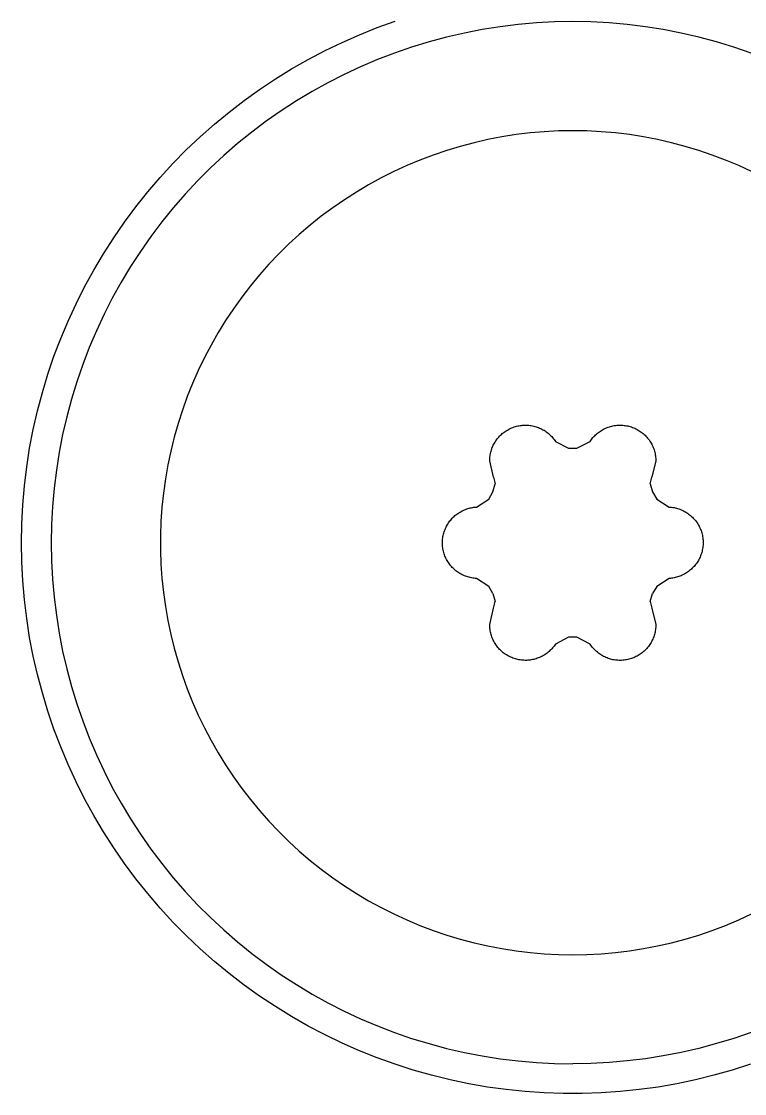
# Model space of a CAD drawing. Header units: millimetres. Extents: x -573 to 3430, y 0 to 3769.
# Drawn here: x 230.84 to 235.69, y 467.27 to 474.47 of the extents above; entities that cross this region are included whole.
import ezdxf

# ---------------------------------------------------------------- set-up
doc = ezdxf.new("R2010")
doc.units = ezdxf.units.MM
doc.layers.add('01 Basic thick', color=7, linetype='Continuous', lineweight=35)

msp = doc.modelspace()

# ---------------------------------------------------------------- linework, layer by layer
at = {"layer": '01 Basic thick', "lineweight": -3}
for p, q in [((233.1083, 474.3844, -368.0535), (233.2269, 474.4318, -368.0535)), ((233.2269, 474.4318, -368.0535), (233.3471, 474.475, -368.0535)), ((233.9312, 474.4189, -368.0535), (233.8113, 474.3956, -368.0535)), ((234.0519, 474.438, -368.0535), (233.9312, 474.4189, -368.0535)), ((234.1731, 474.4529, -368.0535), (234.0519, 474.438, -368.0535)), ((234.2948, 474.4635, -368.0535), (234.1731, 474.4529, -368.0535)), ((234.4168, 474.4699, -368.0535), (234.2948, 474.4635, -368.0535)), ((234.539, 474.4721, -368.0535), (234.4168, 474.4699, -368.0535)), ((234.6611, 474.4699, -368.0535), (234.539, 474.4721, -368.0535)), ((234.7831, 474.4635, -368.0535), (234.6611, 474.4699, -368.0535)), ((234.9048, 474.4529, -368.0535), (234.7831, 474.4635, -368.0535)), ((235.0261, 474.438, -368.0535), (234.9048, 474.4529, -368.0535)), ((235.1467, 474.4189, -368.0535), (235.0261, 474.438, -368.0535)), ((235.2667, 474.3956, -368.0535), (235.1467, 474.4189, -368.0535)), ((232.8763, 474.2776, -368.0535), (232.9914, 474.333, -368.0535)), ((232.9914, 474.333, -368.0535), (233.1083, 474.3844, -368.0535)), ((233.5743, 474.3365, -368.0535), (233.4574, 474.3007, -368.0535)), ((233.6923, 474.3681, -368.0535), (233.5743, 474.3365, -368.0535)), ((233.8113, 474.3956, -368.0535), (233.6923, 474.3681, -368.0535)), ((235.3857, 474.3681, -368.0535), (235.2667, 474.3956, -368.0535)), ((235.5037, 474.3365, -368.0535), (235.3857, 474.3681, -368.0535)), ((235.6205, 474.3007, -368.0535), (235.5037, 474.3365, -368.0535)), ((232.7632, 474.2182, -368.0535), (232.8763, 474.2776, -368.0535)), ((233.3419, 474.261, -368.0535), (233.2279, 474.2172, -368.0535)), ((233.4574, 474.3007, -368.0535), (233.3419, 474.261, -368.0535)), ((235.736, 474.261, -368.0535), (235.6205, 474.3007, -368.0535)), ((232.6522, 474.155, -368.0535), (232.7632, 474.2182, -368.0535)), ((233.2279, 474.2172, -368.0535), (233.1154, 474.1694, -368.0535)), ((232.5435, 474.088, -368.0535), (232.6522, 474.155, -368.0535)), ((233.0047, 474.1178, -368.0535), (232.8959, 474.0623, -368.0535)), ((233.1154, 474.1694, -368.0535), (233.0047, 474.1178, -368.0535)), ((232.4371, 474.0172, -368.0535), (232.5435, 474.088, -368.0535)), ((232.8959, 474.0623, -368.0535), (232.789, 474.0031, -368.0535)), ((232.3333, 473.9429, -368.0535), (232.4371, 474.0172, -368.0535)), ((232.789, 474.0031, -368.0535), (232.6843, 473.9402, -368.0535)), ((232.232, 473.8649, -368.0535), (232.3333, 473.9429, -368.0535)), ((232.6843, 473.9402, -368.0535), (232.5819, 473.8737, -368.0535)), ((232.1336, 473.7836, -368.0535), (232.232, 473.8649, -368.0535)), ((232.5819, 473.8737, -368.0535), (232.4818, 473.8036, -368.0535)), ((232.038, 473.6989, -368.0535), (232.1336, 473.7836, -368.0535)), ((232.4818, 473.8036, -368.0535), (232.3842, 473.7301, -368.0535)), ((231.9453, 473.6109, -368.0535), (232.038, 473.6989, -368.0535)), ((232.3842, 473.7301, -368.0535), (232.2893, 473.6532, -368.0535)), ((234.0637, 473.6983, -368.0535), (233.9699, 473.6803, -368.0535)), ((234.1581, 473.7131, -368.0535), (234.0637, 473.6983, -368.0535)), ((234.2529, 473.7246, -368.0535), (234.1581, 473.7131, -368.0535)), ((234.3481, 473.7328, -368.0535), (234.2529, 473.7246, -368.0535)), ((234.4435, 473.7378, -368.0535), (234.3481, 473.7328, -368.0535)), ((234.539, 473.7394, -368.0535), (234.4435, 473.7378, -368.0535)), ((234.6345, 473.7378, -368.0535), (234.539, 473.7394, -368.0535)), ((234.7299, 473.7328, -368.0535), (234.6345, 473.7378, -368.0535)), ((234.8251, 473.7246, -368.0535), (234.7299, 473.7328, -368.0535)), ((234.9199, 473.7131, -368.0535), (234.8251, 473.7246, -368.0535)), ((235.0143, 473.6983, -368.0535), (234.9199, 473.7131, -368.0535)), ((235.1081, 473.6803, -368.0535), (235.0143, 473.6983, -368.0535)), ((232.2893, 473.6532, -368.0535), (232.1971, 473.573, -368.0535)), ((233.7844, 473.6345, -368.0535), (233.6929, 473.6069, -368.0535)), ((233.8767, 473.659, -368.0535), (233.7844, 473.6345, -368.0535)), ((233.9699, 473.6803, -368.0535), (233.8767, 473.659, -368.0535)), ((235.2013, 473.659, -368.0535), (235.1081, 473.6803, -368.0535)), ((235.2936, 473.6345, -368.0535), (235.2013, 473.659, -368.0535)), ((235.3851, 473.6069, -368.0535), (235.2936, 473.6345, -368.0535)), ((231.8558, 473.5198, -368.0535), (231.9453, 473.6109, -368.0535)), ((232.1971, 473.573, -368.0535), (232.1077, 473.4897, -368.0535)), ((233.5132, 473.5423, -368.0535), (233.4251, 473.5053, -368.0535)), ((233.6025, 473.5761, -368.0535), (233.5132, 473.5423, -368.0535)), ((233.6929, 473.6069, -368.0535), (233.6025, 473.5761, -368.0535)), ((235.4755, 473.5761, -368.0535), (235.3851, 473.6069, -368.0535)), ((235.5648, 473.5423, -368.0535), (235.4755, 473.5761, -368.0535)), ((235.6529, 473.5053, -368.0535), (235.5648, 473.5423, -368.0535)), ((231.7695, 473.4257, -368.0535), (231.8558, 473.5198, -368.0535)), ((232.1077, 473.4897, -368.0535), (232.0213, 473.4033, -368.0535)), ((233.4251, 473.5053, -368.0535), (233.3383, 473.4654, -368.0535)), ((235.7397, 473.4654, -368.0535), (235.6529, 473.5053, -368.0535)), ((231.6864, 473.3287, -368.0535), (231.7695, 473.4257, -368.0535)), ((232.0213, 473.4033, -368.0535), (231.938, 473.314, -368.0535)), ((233.2529, 473.4224, -368.0535), (233.1691, 473.3766, -368.0535)), ((233.3383, 473.4654, -368.0535), (233.2529, 473.4224, -368.0535)), ((231.6068, 473.2288, -368.0535), (231.6864, 473.3287, -368.0535)), ((233.087, 473.3279, -368.0535), (233.0065, 473.2763, -368.0535)), ((233.1691, 473.3766, -368.0535), (233.087, 473.3279, -368.0535)), ((231.938, 473.314, -368.0535), (231.8579, 473.2218, -368.0535)), ((233.0065, 473.2763, -368.0535), (232.9279, 473.2221, -368.0535)), ((231.5306, 473.1262, -368.0535), (231.6068, 473.2288, -368.0535)), ((231.8579, 473.2218, -368.0535), (231.781, 473.1268, -368.0535)), ((232.9279, 473.2221, -368.0535), (232.8512, 473.1651, -368.0535)), ((231.4581, 473.0211, -368.0535), (231.5306, 473.1262, -368.0535)), ((231.781, 473.1268, -368.0535), (231.7075, 473.0293, -368.0535)), ((232.8512, 473.1651, -368.0535), (232.7765, 473.1056, -368.0535)), ((232.7039, 473.0435, -368.0535), (232.6335, 472.9789, -368.0535)), ((232.7765, 473.1056, -368.0535), (232.7039, 473.0435, -368.0535)), ((231.3892, 472.9135, -368.0535), (231.4581, 473.0211, -368.0535)), ((231.7075, 473.0293, -368.0535), (231.6374, 472.9292, -368.0535)), ((232.6335, 472.9789, -368.0535), (232.5654, 472.9119, -368.0535)), ((231.3241, 472.8037, -368.0535), (231.3892, 472.9135, -368.0535)), ((231.6374, 472.9292, -368.0535), (231.5709, 472.8268, -368.0535)), ((232.5654, 472.9119, -368.0535), (232.4996, 472.8426, -368.0535)), ((231.5709, 472.8268, -368.0535), (231.5079, 472.722, -368.0535)), ((232.4996, 472.8426, -368.0535), (232.4362, 472.7711, -368.0535)), ((231.2628, 472.6916, -368.0535), (231.3241, 472.8037, -368.0535)), ((232.4362, 472.7711, -368.0535), (232.3754, 472.6975, -368.0535)), ((231.2054, 472.5775, -368.0535), (231.2628, 472.6916, -368.0535)), ((231.5079, 472.722, -368.0535), (231.4487, 472.6152, -368.0535)), ((232.3754, 472.6975, -368.0535), (232.3171, 472.6218, -368.0535)), ((231.4487, 472.6152, -368.0535), (231.3933, 472.5063, -368.0535)), ((232.3171, 472.6218, -368.0535), (232.2615, 472.5441, -368.0535)), ((231.1519, 472.4615, -368.0535), (231.2054, 472.5775, -368.0535)), ((232.2615, 472.5441, -368.0535), (232.2086, 472.4646, -368.0535)), ((231.1026, 472.3437, -368.0535), (231.1519, 472.4615, -368.0535)), ((231.3933, 472.5063, -368.0535), (231.3416, 472.3956, -368.0535)), ((232.2086, 472.4646, -368.0535), (232.1585, 472.3832, -368.0535)), ((231.3416, 472.3956, -368.0535), (231.2939, 472.2832, -368.0535)), ((231.0573, 472.2242, -368.0535), (231.1026, 472.3437, -368.0535)), ((232.1585, 472.3832, -368.0535), (232.1112, 472.3002, -368.0535)), ((231.2939, 472.2832, -368.0535), (231.2501, 472.1691, -368.0535)), ((232.1112, 472.3002, -368.0535), (232.0668, 472.2156, -368.0535)), ((231.0161, 472.1033, -368.0535), (231.0573, 472.2242, -368.0535)), ((232.0668, 472.2156, -368.0535), (232.0253, 472.1296, -368.0535)), ((230.9792, 471.981, -368.0535), (231.0161, 472.1033, -368.0535)), ((231.2501, 472.1691, -368.0535), (231.2103, 472.0536, -368.0535)), ((232.0253, 472.1296, -368.0535), (231.9869, 472.0421, -368.0535)), ((231.2103, 472.0536, -368.0535), (231.1746, 471.9368, -368.0535)), ((231.9869, 472.0421, -368.0535), (231.9515, 471.9534, -368.0535)), ((230.9465, 471.8576, -368.0535), (230.9792, 471.981, -368.0535)), ((231.1746, 471.9368, -368.0535), (231.143, 471.8188, -368.0535)), ((231.9515, 471.9534, -368.0535), (231.9192, 471.8635, -368.0535)), ((230.9181, 471.733, -368.0535), (230.9465, 471.8576, -368.0535)), ((231.143, 471.8188, -368.0535), (231.1155, 471.6998, -368.0535)), ((231.9192, 471.8635, -368.0535), (231.8899, 471.7725, -368.0535)), ((231.8899, 471.7725, -368.0535), (231.8639, 471.6806, -368.0535)), ((234.1148, 471.7372, -368.0535), (234.1224, 471.7408, -368.0535)), ((234.1224, 471.7408, -368.0535), (234.13, 471.7441, -368.0535)), ((234.13, 471.7441, -368.0535), (234.1378, 471.7471, -368.0535)), ((234.1378, 471.7471, -368.0535), (234.1456, 471.7499, -368.0535)), ((234.1456, 471.7499, -368.0535), (234.1536, 471.7524, -368.0535)), ((234.1536, 471.7524, -368.0535), (234.1616, 471.7546, -368.0535)), ((234.1616, 471.7546, -368.0535), (234.1697, 471.7565, -368.0535)), ((234.1697, 471.7565, -368.0535), (234.1779, 471.7582, -368.0535)), ((234.1779, 471.7582, -368.0535), (234.1861, 471.7596, -368.0535)), ((234.1861, 471.7596, -368.0535), (234.1944, 471.7606, -368.0535)), ((234.1944, 471.7606, -368.0535), (234.2027, 471.7614, -368.0535)), ((234.2027, 471.7614, -368.0535), (234.211, 471.7619, -368.0535)), ((234.211, 471.7619, -368.0535), (234.2193, 471.7622, -368.0535)), ((234.2193, 471.7622, -368.0535), (234.2277, 471.7621, -368.0535)), ((234.2277, 471.7621, -368.0535), (234.236, 471.7617, -368.0535)), ((234.236, 471.7617, -368.0535), (234.2443, 471.7611, -368.0535)), ((234.2443, 471.7611, -368.0535), (234.2526, 471.7601, -368.0535)), ((234.2526, 471.7601, -368.0535), (234.2608, 471.7589, -368.0535)), ((234.2608, 471.7589, -368.0535), (234.269, 471.7574, -368.0535)), ((234.269, 471.7574, -368.0535), (234.2772, 471.7556, -368.0535)), ((234.2772, 471.7556, -368.0535), (234.2852, 471.7535, -368.0535)), ((234.2852, 471.7535, -368.0535), (234.2932, 471.7512, -368.0535)), ((234.2932, 471.7512, -368.0535), (234.3011, 471.7485, -368.0535)), ((234.3011, 471.7485, -368.0535), (234.3089, 471.7456, -368.0535)), ((234.3089, 471.7456, -368.0535), (234.3166, 471.7425, -368.0535)), ((234.3166, 471.7425, -368.0535), (234.3242, 471.739, -368.0535)), ((234.3242, 471.739, -368.0535), (234.3317, 471.7353, -368.0535)), ((234.7463, 471.7352, -368.0535), (234.7538, 471.7389, -368.0535)), ((234.7538, 471.7389, -368.0535), (234.7614, 471.7423, -368.0535)), ((234.7614, 471.7423, -368.0535), (234.7691, 471.7455, -368.0535)), ((234.7691, 471.7455, -368.0535), (234.7769, 471.7484, -368.0535)), ((234.7769, 471.7484, -368.0535), (234.7848, 471.751, -368.0535)), ((234.7848, 471.751, -368.0535), (234.7928, 471.7533, -368.0535)), ((234.7928, 471.7533, -368.0535), (234.8008, 471.7554, -368.0535)), ((234.8008, 471.7554, -368.0535), (234.809, 471.7572, -368.0535)), ((234.809, 471.7572, -368.0535), (234.8172, 471.7587, -368.0535)), ((234.8172, 471.7587, -368.0535), (234.8254, 471.7599, -368.0535)), ((234.8254, 471.7599, -368.0535), (234.8337, 471.7609, -368.0535)), ((234.8337, 471.7609, -368.0535), (234.842, 471.7615, -368.0535)), ((234.842, 471.7615, -368.0535), (234.8503, 471.7619, -368.0535)), ((234.8503, 471.7619, -368.0535), (234.8586, 471.7619, -368.0535)), ((234.8586, 471.7619, -368.0535), (234.867, 471.7617, -368.0535)), ((234.867, 471.7617, -368.0535), (234.8753, 471.7612, -368.0535)), ((234.8753, 471.7612, -368.0535), (234.8836, 471.7604, -368.0535)), ((234.8836, 471.7604, -368.0535), (234.8918, 471.7593, -368.0535)), ((234.8918, 471.7593, -368.0535), (234.9, 471.758, -368.0535)), ((234.9, 471.758, -368.0535), (234.9082, 471.7563, -368.0535)), ((234.9082, 471.7563, -368.0535), (234.9163, 471.7544, -368.0535)), ((234.9163, 471.7544, -368.0535), (234.9243, 471.7522, -368.0535)), ((234.9243, 471.7522, -368.0535), (234.9323, 471.7497, -368.0535)), ((234.9323, 471.7497, -368.0535), (234.9401, 471.7469, -368.0535)), ((234.9401, 471.7469, -368.0535), (234.9479, 471.7439, -368.0535)), ((234.9479, 471.7439, -368.0535), (234.9555, 471.7406, -368.0535)), ((234.9555, 471.7406, -368.0535), (234.963, 471.737, -368.0535)), ((230.894, 471.6076, -368.0535), (230.9181, 471.733, -368.0535)), ((231.1155, 471.6998, -368.0535), (231.0922, 471.5798, -368.0535)), ((231.8639, 471.6806, -368.0535), (231.841, 471.5879, -368.0535)), ((234.0267, 471.6625, -368.0535), (234.0317, 471.6691, -368.0535)), ((234.0317, 471.6691, -368.0535), (234.0369, 471.6756, -368.0535)), ((234.0369, 471.6756, -368.0535), (234.0424, 471.682, -368.0535)), ((234.0424, 471.682, -368.0535), (234.048, 471.6881, -368.0535)), ((234.048, 471.6881, -368.0535), (234.0539, 471.694, -368.0535)), ((234.0539, 471.694, -368.0535), (234.06, 471.6997, -368.0535)), ((234.06, 471.6997, -368.0535), (234.0662, 471.7052, -368.0535)), ((234.0662, 471.7052, -368.0535), (234.0727, 471.7105, -368.0535)), ((234.0727, 471.7105, -368.0535), (234.0793, 471.7155, -368.0535)), ((234.0793, 471.7155, -368.0535), (234.0861, 471.7204, -368.0535)), ((234.0861, 471.7204, -368.0535), (234.0931, 471.7249, -368.0535)), ((234.0931, 471.7249, -368.0535), (234.1002, 471.7293, -368.0535)), ((234.1002, 471.7293, -368.0535), (234.1074, 471.7334, -368.0535)), ((234.1074, 471.7334, -368.0535), (234.1148, 471.7372, -368.0535)), ((234.3317, 471.7353, -368.0535), (234.339, 471.7314, -368.0535)), ((234.339, 471.7314, -368.0535), (234.3462, 471.7272, -368.0535)), ((234.3462, 471.7272, -368.0535), (234.3533, 471.7227, -368.0535)), ((234.3533, 471.7227, -368.0535), (234.3601, 471.718, -368.0535)), ((234.3601, 471.718, -368.0535), (234.3669, 471.7131, -368.0535)), ((234.3669, 471.7131, -368.0535), (234.3734, 471.7079, -368.0535)), ((234.3734, 471.7079, -368.0535), (234.3798, 471.7025, -368.0535)), ((234.3798, 471.7025, -368.0535), (234.3859, 471.6969, -368.0535)), ((234.3859, 471.6969, -368.0535), (234.3919, 471.6911, -368.0535)), ((234.3919, 471.6911, -368.0535), (234.3976, 471.6851, -368.0535)), ((234.3976, 471.6851, -368.0535), (234.4032, 471.6788, -368.0535)), ((234.4032, 471.6788, -368.0535), (234.4085, 471.6724, -368.0535)), ((234.4085, 471.6724, -368.0535), (234.4136, 471.6658, -368.0535)), ((234.6644, 471.6658, -368.0535), (234.6695, 471.6724, -368.0535)), ((234.6695, 471.6724, -368.0535), (234.6748, 471.6788, -368.0535)), ((234.6748, 471.6788, -368.0535), (234.6804, 471.685, -368.0535)), ((234.6804, 471.685, -368.0535), (234.6861, 471.691, -368.0535)), ((234.6861, 471.691, -368.0535), (234.6921, 471.6968, -368.0535)), ((234.6921, 471.6968, -368.0535), (234.6983, 471.7024, -368.0535)), ((234.6983, 471.7024, -368.0535), (234.7046, 471.7078, -368.0535)), ((234.7046, 471.7078, -368.0535), (234.7111, 471.713, -368.0535)), ((234.7111, 471.713, -368.0535), (234.7179, 471.7179, -368.0535)), ((234.7179, 471.7179, -368.0535), (234.7247, 471.7226, -368.0535)), ((234.7247, 471.7226, -368.0535), (234.7318, 471.727, -368.0535)), ((234.7318, 471.727, -368.0535), (234.739, 471.7312, -368.0535)), ((234.739, 471.7312, -368.0535), (234.7463, 471.7352, -368.0535)), ((234.963, 471.737, -368.0535), (234.9704, 471.7332, -368.0535)), ((234.9704, 471.7332, -368.0535), (234.9777, 471.7291, -368.0535)), ((234.9777, 471.7291, -368.0535), (234.9848, 471.7248, -368.0535)), ((234.9848, 471.7248, -368.0535), (234.9918, 471.7202, -368.0535)), ((234.9918, 471.7202, -368.0535), (234.9986, 471.7154, -368.0535)), ((234.9986, 471.7154, -368.0535), (235.0052, 471.7103, -368.0535)), ((235.0052, 471.7103, -368.0535), (235.0116, 471.705, -368.0535)), ((235.0116, 471.705, -368.0535), (235.0179, 471.6996, -368.0535)), ((235.0179, 471.6996, -368.0535), (235.024, 471.6938, -368.0535)), ((235.024, 471.6938, -368.0535), (235.0298, 471.6879, -368.0535)), ((235.0298, 471.6879, -368.0535), (235.0355, 471.6818, -368.0535)), ((235.0355, 471.6818, -368.0535), (235.0409, 471.6755, -368.0535)), ((235.0409, 471.6755, -368.0535), (235.0461, 471.669, -368.0535)), ((235.0461, 471.669, -368.0535), (235.0511, 471.6623, -368.0535)), ((230.8742, 471.4814, -368.0535), (230.894, 471.6076, -368.0535)), ((233.9906, 471.5878, -368.0535), (233.993, 471.5958, -368.0535)), ((233.993, 471.5958, -368.0535), (233.9957, 471.6037, -368.0535)), ((233.9957, 471.6037, -368.0535), (233.9987, 471.6115, -368.0535)), ((233.9987, 471.6115, -368.0535), (234.0019, 471.6192, -368.0535)), ((234.0019, 471.6192, -368.0535), (234.0054, 471.6267, -368.0535)), ((234.0054, 471.6267, -368.0535), (234.0092, 471.6342, -368.0535)), ((234.0092, 471.6342, -368.0535), (234.0132, 471.6415, -368.0535)), ((234.0132, 471.6415, -368.0535), (234.0175, 471.6486, -368.0535)), ((234.0175, 471.6486, -368.0535), (234.022, 471.6556, -368.0535)), ((234.022, 471.6556, -368.0535), (234.0267, 471.6625, -368.0535)), ((234.4136, 471.6658, -368.0535), (234.4185, 471.6591, -368.0535)), ((234.4185, 471.6591, -368.0535), (234.4231, 471.6522, -368.0535)), ((234.4231, 471.6522, -368.0535), (234.5115, 471.6065, -368.0535)), ((234.5115, 471.6065, -368.0535), (234.5665, 471.6065, -368.0535)), ((234.5665, 471.6065, -368.0535), (234.6548, 471.6522, -368.0535)), ((234.6548, 471.6522, -368.0535), (234.6595, 471.6591, -368.0535)), ((234.6595, 471.6591, -368.0535), (234.6644, 471.6658, -368.0535)), ((235.0511, 471.6623, -368.0535), (235.0559, 471.6555, -368.0535)), ((235.0559, 471.6555, -368.0535), (235.0604, 471.6485, -368.0535)), ((235.0604, 471.6485, -368.0535), (235.0647, 471.6414, -368.0535)), ((235.0647, 471.6414, -368.0535), (235.0687, 471.6341, -368.0535)), ((235.0687, 471.6341, -368.0535), (235.0725, 471.6266, -368.0535)), ((235.0725, 471.6266, -368.0535), (235.076, 471.6191, -368.0535)), ((235.076, 471.6191, -368.0535), (235.0792, 471.6114, -368.0535)), ((235.0792, 471.6114, -368.0535), (235.0822, 471.6036, -368.0535)), ((235.0822, 471.6036, -368.0535), (235.0849, 471.5957, -368.0535)), ((235.0849, 471.5957, -368.0535), (235.0873, 471.5878, -368.0535)), ((231.0922, 471.5798, -368.0535), (231.0731, 471.4592, -368.0535)), ((231.841, 471.5879, -368.0535), (231.8214, 471.4944, -368.0535)), ((233.9815, 471.522, -368.0535), (233.9816, 471.5303, -368.0535)), ((233.9816, 471.5303, -368.0535), (233.9821, 471.5387, -368.0535)), ((233.9821, 471.5387, -368.0535), (233.9828, 471.547, -368.0535)), ((233.9828, 471.547, -368.0535), (233.9838, 471.5552, -368.0535)), ((233.9838, 471.5552, -368.0535), (233.9851, 471.5635, -368.0535)), ((233.9851, 471.5635, -368.0535), (233.9866, 471.5716, -368.0535)), ((233.9866, 471.5716, -368.0535), (233.9885, 471.5798, -368.0535)), ((233.9885, 471.5798, -368.0535), (233.9906, 471.5878, -368.0535)), ((235.0873, 471.5878, -368.0535), (235.0894, 471.5797, -368.0535)), ((235.0894, 471.5797, -368.0535), (235.0913, 471.5716, -368.0535)), ((235.0913, 471.5716, -368.0535), (235.0929, 471.5634, -368.0535)), ((235.0929, 471.5634, -368.0535), (235.0942, 471.5552, -368.0535)), ((235.0942, 471.5552, -368.0535), (235.0952, 471.5469, -368.0535)), ((235.0952, 471.5469, -368.0535), (235.0959, 471.5386, -368.0535)), ((235.0959, 471.5386, -368.0535), (235.0963, 471.5303, -368.0535)), ((235.0963, 471.5303, -368.0535), (235.0965, 471.522, -368.0535)), ((230.8588, 471.3546, -368.0535), (230.8742, 471.4814, -368.0535)), ((231.0731, 471.4592, -368.0535), (231.0582, 471.3379, -368.0535)), ((231.8214, 471.4944, -368.0535), (231.805, 471.4003, -368.0535)), ((234.008, 471.4124, -368.0535), (233.9815, 471.522, -368.0535)), ((235.0965, 471.522, -368.0535), (235.07, 471.4124, -368.0535)), ((231.805, 471.4003, -368.0535), (231.7918, 471.3056, -368.0535)), ((234.008, 471.4124, -368.0535), (234.019, 471.3668, -368.0535)), ((235.059, 471.3668, -368.0535), (235.07, 471.4124, -368.0535)), ((230.8478, 471.2274, -368.0535), (230.8588, 471.3546, -368.0535)), ((231.0582, 471.3379, -368.0535), (231.0475, 471.2162, -368.0535)), ((233.9758, 471.2655, -368.0535), (234.0033, 471.3131, -368.0535)), ((234.0033, 471.3131, -368.0535), (234.019, 471.3668, -368.0535)), ((235.059, 471.3668, -368.0535), (235.0746, 471.3131, -368.0535)), ((235.0746, 471.3131, -368.0535), (235.1022, 471.2655, -368.0535)), ((231.7918, 471.3056, -368.0535), (231.7819, 471.2106, -368.0535)), ((233.8921, 471.2118, -368.0535), (233.9758, 471.2655, -368.0535)), ((235.1022, 471.2655, -368.0535), (235.1859, 471.2118, -368.0535)), ((230.8412, 471.0998, -368.0535), (230.8478, 471.2274, -368.0535)), ((231.0475, 471.2162, -368.0535), (231.0411, 471.0942, -368.0535)), ((231.7819, 471.2106, -368.0535), (231.7754, 471.1153, -368.0535)), ((233.755, 471.1594, -368.0535), (233.7616, 471.1645, -368.0535)), ((233.7616, 471.1645, -368.0535), (233.7683, 471.1693, -368.0535)), ((233.7683, 471.1693, -368.0535), (233.7752, 471.1739, -368.0535)), ((233.7752, 471.1739, -368.0535), (233.7823, 471.1782, -368.0535)), ((233.7823, 471.1782, -368.0535), (233.7895, 471.1823, -368.0535)), ((233.7895, 471.1823, -368.0535), (233.7968, 471.1862, -368.0535)), ((233.7968, 471.1862, -368.0535), (233.8042, 471.1898, -368.0535)), ((233.8042, 471.1898, -368.0535), (233.8118, 471.1932, -368.0535)), ((233.8118, 471.1932, -368.0535), (233.8195, 471.1962, -368.0535)), ((233.8195, 471.1962, -368.0535), (233.8273, 471.1991, -368.0535)), ((233.8273, 471.1991, -368.0535), (233.8352, 471.2016, -368.0535)), ((233.8352, 471.2016, -368.0535), (233.8431, 471.2039, -368.0535)), ((233.8431, 471.2039, -368.0535), (233.8512, 471.2059, -368.0535)), ((233.8512, 471.2059, -368.0535), (233.8593, 471.2076, -368.0535)), ((233.8593, 471.2076, -368.0535), (233.8674, 471.2091, -368.0535)), ((233.8674, 471.2091, -368.0535), (233.8756, 471.2103, -368.0535)), ((233.8756, 471.2103, -368.0535), (233.8838, 471.2112, -368.0535)), ((233.8838, 471.2112, -368.0535), (233.8921, 471.2118, -368.0535)), ((235.1859, 471.2118, -368.0535), (235.1942, 471.2112, -368.0535)), ((235.1942, 471.2112, -368.0535), (235.2024, 471.2104, -368.0535)), ((235.2024, 471.2104, -368.0535), (235.2106, 471.2092, -368.0535)), ((235.2106, 471.2092, -368.0535), (235.2188, 471.2078, -368.0535)), ((235.2188, 471.2078, -368.0535), (235.2269, 471.2061, -368.0535)), ((235.2269, 471.2061, -368.0535), (235.235, 471.2042, -368.0535)), ((235.235, 471.2042, -368.0535), (235.243, 471.2019, -368.0535)), ((235.243, 471.2019, -368.0535), (235.2509, 471.1994, -368.0535)), ((235.2509, 471.1994, -368.0535), (235.2587, 471.1966, -368.0535)), ((235.2587, 471.1966, -368.0535), (235.2664, 471.1935, -368.0535)), ((235.2664, 471.1935, -368.0535), (235.274, 471.1902, -368.0535)), ((235.274, 471.1902, -368.0535), (235.2815, 471.1866, -368.0535)), ((235.2815, 471.1866, -368.0535), (235.2888, 471.1828, -368.0535)), ((235.2888, 471.1828, -368.0535), (235.296, 471.1787, -368.0535)), ((235.296, 471.1787, -368.0535), (235.3031, 471.1743, -368.0535)), ((235.3031, 471.1743, -368.0535), (235.31, 471.1697, -368.0535)), ((235.31, 471.1697, -368.0535), (235.3168, 471.1649, -368.0535)), ((235.3168, 471.1649, -368.0535), (235.3233, 471.1599, -368.0535)), ((230.839, 470.9721, -368.0535), (230.8412, 471.0998, -368.0535)), ((231.0411, 471.0942, -368.0535), (231.039, 470.9721, -368.0535)), ((231.7754, 471.1153, -368.0535), (231.7721, 471.0198, -368.0535)), ((233.6921, 471.0834, -368.0535), (233.6961, 471.0907, -368.0535)), ((233.6961, 471.0907, -368.0535), (233.7003, 471.0978, -368.0535)), ((233.7003, 471.0978, -368.0535), (233.7048, 471.1048, -368.0535)), ((233.7048, 471.1048, -368.0535), (233.7095, 471.1116, -368.0535)), ((233.7095, 471.1116, -368.0535), (233.7145, 471.1182, -368.0535)), ((233.7145, 471.1182, -368.0535), (233.7196, 471.1247, -368.0535)), ((233.7196, 471.1247, -368.0535), (233.725, 471.1309, -368.0535)), ((233.725, 471.1309, -368.0535), (233.7306, 471.137, -368.0535)), ((233.7306, 471.137, -368.0535), (233.7364, 471.1429, -368.0535)), ((233.7364, 471.1429, -368.0535), (233.7424, 471.1486, -368.0535)), ((233.7424, 471.1486, -368.0535), (233.7486, 471.1541, -368.0535)), ((233.7486, 471.1541, -368.0535), (233.755, 471.1594, -368.0535)), ((235.3233, 471.1599, -368.0535), (235.3297, 471.1546, -368.0535)), ((235.3297, 471.1546, -368.0535), (235.336, 471.1491, -368.0535)), ((235.336, 471.1491, -368.0535), (235.342, 471.1434, -368.0535)), ((235.342, 471.1434, -368.0535), (235.3478, 471.1375, -368.0535)), ((235.3478, 471.1375, -368.0535), (235.3534, 471.1314, -368.0535)), ((235.3534, 471.1314, -368.0535), (235.3588, 471.1251, -368.0535)), ((235.3588, 471.1251, -368.0535), (235.364, 471.1186, -368.0535)), ((235.364, 471.1186, -368.0535), (235.369, 471.1119, -368.0535)), ((235.369, 471.1119, -368.0535), (235.3737, 471.1051, -368.0535)), ((235.3737, 471.1051, -368.0535), (235.3782, 471.0981, -368.0535)), ((235.3782, 471.0981, -368.0535), (235.3824, 471.091, -368.0535)), ((235.3824, 471.091, -368.0535), (235.3864, 471.0837, -368.0535)), ((231.7721, 471.0198, -368.0535), (231.7721, 470.9243, -368.0535)), ((233.6678, 471.0133, -368.0535), (233.6694, 471.0214, -368.0535)), ((233.6694, 471.0214, -368.0535), (233.6713, 471.0294, -368.0535)), ((233.6713, 471.0294, -368.0535), (233.6735, 471.0374, -368.0535)), ((233.6735, 471.0374, -368.0535), (233.6759, 471.0454, -368.0535)), ((233.6759, 471.0454, -368.0535), (233.6786, 471.0532, -368.0535)), ((233.6786, 471.0532, -368.0535), (233.6816, 471.0609, -368.0535)), ((233.6816, 471.0609, -368.0535), (233.6848, 471.0685, -368.0535)), ((233.6848, 471.0685, -368.0535), (233.6883, 471.076, -368.0535)), ((233.6883, 471.076, -368.0535), (233.6921, 471.0834, -368.0535)), ((235.3864, 471.0837, -368.0535), (235.3901, 471.0763, -368.0535)), ((235.3901, 471.0763, -368.0535), (235.3936, 471.0688, -368.0535)), ((235.3936, 471.0688, -368.0535), (235.3968, 471.0611, -368.0535)), ((235.3968, 471.0611, -368.0535), (235.3998, 471.0534, -368.0535)), ((235.3998, 471.0534, -368.0535), (235.4024, 471.0455, -368.0535)), ((235.4024, 471.0455, -368.0535), (235.4048, 471.0376, -368.0535)), ((235.4048, 471.0376, -368.0535), (235.407, 471.0296, -368.0535)), ((235.407, 471.0296, -368.0535), (235.4088, 471.0215, -368.0535)), ((235.4088, 471.0215, -368.0535), (235.4104, 471.0133, -368.0535)), ((230.8412, 470.8444, -368.0535), (230.839, 470.9721, -368.0535)), ((231.039, 470.9721, -368.0535), (231.0411, 470.8499, -368.0535)), ((233.664, 470.9721, -368.0535), (233.6642, 470.9804, -368.0535)), ((233.6641, 470.9638, -368.0535), (233.664, 470.9721, -368.0535)), ((233.6646, 470.9555, -368.0535), (233.6641, 470.9638, -368.0535)), ((233.6642, 470.9804, -368.0535), (233.6647, 470.9886, -368.0535)), ((233.6653, 470.9472, -368.0535), (233.6646, 470.9555, -368.0535)), ((233.6647, 470.9886, -368.0535), (233.6654, 470.9969, -368.0535)), ((233.6663, 470.939, -368.0535), (233.6653, 470.9472, -368.0535)), ((233.6654, 470.9969, -368.0535), (233.6665, 471.0051, -368.0535)), ((233.6665, 471.0051, -368.0535), (233.6678, 471.0133, -368.0535)), ((235.4104, 471.0133, -368.0535), (235.4117, 471.0052, -368.0535)), ((235.4125, 470.9473, -368.0535), (235.4115, 470.9391, -368.0535)), ((235.4117, 471.0052, -368.0535), (235.4127, 470.9969, -368.0535)), ((235.4133, 470.9555, -368.0535), (235.4125, 470.9473, -368.0535)), ((235.4127, 470.9969, -368.0535), (235.4134, 470.9887, -368.0535)), ((235.4138, 470.9638, -368.0535), (235.4133, 470.9555, -368.0535)), ((235.4134, 470.9887, -368.0535), (235.4138, 470.9804, -368.0535)), ((235.4138, 470.9804, -368.0535), (235.414, 470.9721, -368.0535)), ((235.414, 470.9721, -368.0535), (235.4138, 470.9638, -368.0535)), ((231.7721, 470.9243, -368.0535), (231.7754, 470.8288, -368.0535)), ((233.6676, 470.9308, -368.0535), (233.6663, 470.939, -368.0535)), ((233.6692, 470.9227, -368.0535), (233.6676, 470.9308, -368.0535)), ((233.671, 470.9146, -368.0535), (233.6692, 470.9227, -368.0535)), ((233.6731, 470.9066, -368.0535), (233.671, 470.9146, -368.0535)), ((233.6755, 470.8986, -368.0535), (233.6731, 470.9066, -368.0535)), ((233.6782, 470.8908, -368.0535), (233.6755, 470.8986, -368.0535)), ((233.6812, 470.883, -368.0535), (233.6782, 470.8908, -368.0535)), ((233.6844, 470.8754, -368.0535), (233.6812, 470.883, -368.0535)), ((233.6879, 470.8678, -368.0535), (233.6844, 470.8754, -368.0535)), ((235.3932, 470.8756, -368.0535), (235.3897, 470.8681, -368.0535)), ((235.3964, 470.8832, -368.0535), (235.3932, 470.8756, -368.0535)), ((235.3994, 470.891, -368.0535), (235.3964, 470.8832, -368.0535)), ((235.4021, 470.8988, -368.0535), (235.3994, 470.891, -368.0535)), ((235.4045, 470.9067, -368.0535), (235.4021, 470.8988, -368.0535)), ((235.4067, 470.9147, -368.0535), (235.4045, 470.9067, -368.0535)), ((235.4085, 470.9228, -368.0535), (235.4067, 470.9147, -368.0535)), ((235.4102, 470.9309, -368.0535), (235.4085, 470.9228, -368.0535)), ((235.4115, 470.9391, -368.0535), (235.4102, 470.9309, -368.0535)), ((230.8478, 470.7168, -368.0535), (230.8412, 470.8444, -368.0535)), ((231.0411, 470.8499, -368.0535), (231.0475, 470.7279, -368.0535)), ((231.7754, 470.8288, -368.0535), (231.7819, 470.7335, -368.0535)), ((233.6916, 470.8604, -368.0535), (233.6879, 470.8678, -368.0535)), ((233.6956, 470.8531, -368.0535), (233.6916, 470.8604, -368.0535)), ((233.6998, 470.846, -368.0535), (233.6956, 470.8531, -368.0535)), ((233.7043, 470.839, -368.0535), (233.6998, 470.846, -368.0535)), ((233.709, 470.8322, -368.0535), (233.7043, 470.839, -368.0535)), ((233.714, 470.8256, -368.0535), (233.709, 470.8322, -368.0535)), ((233.7192, 470.8191, -368.0535), (233.714, 470.8256, -368.0535)), ((233.7246, 470.8128, -368.0535), (233.7192, 470.8191, -368.0535)), ((233.7302, 470.8067, -368.0535), (233.7246, 470.8128, -368.0535)), ((233.736, 470.8008, -368.0535), (233.7302, 470.8067, -368.0535)), ((235.3473, 470.8071, -368.0535), (235.3415, 470.8012, -368.0535)), ((235.353, 470.8132, -368.0535), (235.3473, 470.8071, -368.0535)), ((235.3583, 470.8195, -368.0535), (235.353, 470.8132, -368.0535)), ((235.3635, 470.8259, -368.0535), (235.3583, 470.8195, -368.0535)), ((235.3685, 470.8326, -368.0535), (235.3635, 470.8259, -368.0535)), ((235.3732, 470.8394, -368.0535), (235.3685, 470.8326, -368.0535)), ((235.3777, 470.8464, -368.0535), (235.3732, 470.8394, -368.0535)), ((235.3819, 470.8535, -368.0535), (235.3777, 470.8464, -368.0535)), ((235.3859, 470.8607, -368.0535), (235.3819, 470.8535, -368.0535)), ((235.3897, 470.8681, -368.0535), (235.3859, 470.8607, -368.0535)), ((231.7819, 470.7335, -368.0535), (231.7918, 470.6385, -368.0535)), ((233.742, 470.7951, -368.0535), (233.736, 470.8008, -368.0535)), ((233.7482, 470.7896, -368.0535), (233.742, 470.7951, -368.0535)), ((233.7546, 470.7843, -368.0535), (233.7482, 470.7896, -368.0535)), ((233.7612, 470.7792, -368.0535), (233.7546, 470.7843, -368.0535)), ((233.768, 470.7744, -368.0535), (233.7612, 470.7792, -368.0535)), ((233.7749, 470.7698, -368.0535), (233.768, 470.7744, -368.0535)), ((233.7819, 470.7655, -368.0535), (233.7749, 470.7698, -368.0535)), ((233.7892, 470.7614, -368.0535), (233.7819, 470.7655, -368.0535)), ((233.7965, 470.7575, -368.0535), (233.7892, 470.7614, -368.0535)), ((233.804, 470.7539, -368.0535), (233.7965, 470.7575, -368.0535)), ((233.8116, 470.7506, -368.0535), (233.804, 470.7539, -368.0535)), ((233.8193, 470.7476, -368.0535), (233.8116, 470.7506, -368.0535)), ((233.8271, 470.7448, -368.0535), (233.8193, 470.7476, -368.0535)), ((233.835, 470.7422, -368.0535), (233.8271, 470.7448, -368.0535)), ((233.843, 470.74, -368.0535), (233.835, 470.7422, -368.0535)), ((233.8511, 470.738, -368.0535), (233.843, 470.74, -368.0535)), ((233.8592, 470.7363, -368.0535), (233.8511, 470.738, -368.0535)), ((233.8673, 470.7349, -368.0535), (233.8592, 470.7363, -368.0535)), ((233.8756, 470.7338, -368.0535), (233.8673, 470.7349, -368.0535)), ((233.8838, 470.7329, -368.0535), (233.8756, 470.7338, -368.0535)), ((233.8921, 470.7324, -368.0535), (233.8838, 470.7329, -368.0535)), ((233.9758, 470.6787, -368.0535), (233.8921, 470.7324, -368.0535)), ((235.1859, 470.7324, -368.0535), (235.1022, 470.6787, -368.0535)), ((235.1941, 470.733, -368.0535), (235.1859, 470.7324, -368.0535)), ((235.2024, 470.7339, -368.0535), (235.1941, 470.733, -368.0535)), ((235.2106, 470.735, -368.0535), (235.2024, 470.7339, -368.0535)), ((235.2187, 470.7365, -368.0535), (235.2106, 470.735, -368.0535)), ((235.2268, 470.7382, -368.0535), (235.2187, 470.7365, -368.0535)), ((235.2349, 470.7402, -368.0535), (235.2268, 470.7382, -368.0535)), ((235.2428, 470.7425, -368.0535), (235.2349, 470.7402, -368.0535)), ((235.2507, 470.7451, -368.0535), (235.2428, 470.7425, -368.0535)), ((235.2585, 470.7479, -368.0535), (235.2507, 470.7451, -368.0535)), ((235.2662, 470.751, -368.0535), (235.2585, 470.7479, -368.0535)), ((235.2737, 470.7543, -368.0535), (235.2662, 470.751, -368.0535)), ((235.2812, 470.758, -368.0535), (235.2737, 470.7543, -368.0535)), ((235.2885, 470.7618, -368.0535), (235.2812, 470.758, -368.0535)), ((235.2957, 470.7659, -368.0535), (235.2885, 470.7618, -368.0535)), ((235.3028, 470.7703, -368.0535), (235.2957, 470.7659, -368.0535)), ((235.3096, 470.7749, -368.0535), (235.3028, 470.7703, -368.0535)), ((235.3164, 470.7797, -368.0535), (235.3096, 470.7749, -368.0535)), ((235.3229, 470.7847, -368.0535), (235.3164, 470.7797, -368.0535)), ((235.3293, 470.79, -368.0535), (235.3229, 470.7847, -368.0535)), ((235.3355, 470.7955, -368.0535), (235.3293, 470.79, -368.0535)), ((235.3415, 470.8012, -368.0535), (235.3355, 470.7955, -368.0535)), ((230.8588, 470.5896, -368.0535), (230.8478, 470.7168, -368.0535)), ((231.0475, 470.7279, -368.0535), (231.0582, 470.6062, -368.0535)), ((234.0033, 470.6311, -368.0535), (233.9758, 470.6787, -368.0535)), ((235.1022, 470.6787, -368.0535), (235.0746, 470.6311, -368.0535)), ((230.8742, 470.4628, -368.0535), (230.8588, 470.5896, -368.0535)), ((231.0582, 470.6062, -368.0535), (231.0731, 470.485, -368.0535)), ((231.7918, 470.6385, -368.0535), (231.805, 470.5439, -368.0535)), ((234.0033, 470.6311, -368.0535), (234.019, 470.5773, -368.0535)), ((235.059, 470.5773, -368.0535), (235.0746, 470.6311, -368.0535)), ((231.805, 470.5439, -368.0535), (231.8214, 470.4498, -368.0535)), ((233.9815, 470.4221, -368.0535), (234.008, 470.5317, -368.0535)), ((234.008, 470.5317, -368.0535), (234.019, 470.5773, -368.0535)), ((235.059, 470.5773, -368.0535), (235.07, 470.5317, -368.0535)), ((235.07, 470.5317, -368.0535), (235.0965, 470.4221, -368.0535)), ((230.894, 470.3366, -368.0535), (230.8742, 470.4628, -368.0535)), ((231.0731, 470.485, -368.0535), (231.0922, 470.3643, -368.0535)), ((231.8214, 470.4498, -368.0535), (231.841, 470.3563, -368.0535)), ((233.9816, 470.4138, -368.0535), (233.9815, 470.4221, -368.0535)), ((233.9821, 470.4055, -368.0535), (233.9816, 470.4138, -368.0535)), ((233.9828, 470.3972, -368.0535), (233.9821, 470.4055, -368.0535)), ((233.9838, 470.3889, -368.0535), (233.9828, 470.3972, -368.0535)), ((233.9851, 470.3807, -368.0535), (233.9838, 470.3889, -368.0535)), ((233.9867, 470.3725, -368.0535), (233.9851, 470.3807, -368.0535)), ((233.9885, 470.3644, -368.0535), (233.9867, 470.3725, -368.0535)), ((235.0913, 470.3725, -368.0535), (235.0895, 470.3644, -368.0535)), ((235.0929, 470.3807, -368.0535), (235.0913, 470.3725, -368.0535)), ((235.0942, 470.3889, -368.0535), (235.0929, 470.3807, -368.0535)), ((235.0952, 470.3972, -368.0535), (235.0942, 470.3889, -368.0535)), ((235.0959, 470.4055, -368.0535), (235.0952, 470.3972, -368.0535)), ((235.0964, 470.4138, -368.0535), (235.0959, 470.4055, -368.0535)), ((235.0965, 470.4221, -368.0535), (235.0964, 470.4138, -368.0535)), ((230.9181, 470.2111, -368.0535), (230.894, 470.3366, -368.0535)), ((231.0922, 470.3643, -368.0535), (231.1155, 470.2444, -368.0535)), ((231.841, 470.3563, -368.0535), (231.8639, 470.2635, -368.0535)), ((233.9907, 470.3564, -368.0535), (233.9885, 470.3644, -368.0535)), ((233.9931, 470.3484, -368.0535), (233.9907, 470.3564, -368.0535)), ((233.9958, 470.3405, -368.0535), (233.9931, 470.3484, -368.0535)), ((233.9988, 470.3327, -368.0535), (233.9958, 470.3405, -368.0535)), ((234.002, 470.3251, -368.0535), (233.9988, 470.3327, -368.0535)), ((234.0055, 470.3175, -368.0535), (234.002, 470.3251, -368.0535)), ((234.0093, 470.3101, -368.0535), (234.0055, 470.3175, -368.0535)), ((234.0133, 470.3028, -368.0535), (234.0093, 470.3101, -368.0535)), ((234.0176, 470.2956, -368.0535), (234.0133, 470.3028, -368.0535)), ((234.5115, 470.3377, -368.0535), (234.4231, 470.292, -368.0535)), ((234.5665, 470.3377, -368.0535), (234.5115, 470.3377, -368.0535)), ((234.6548, 470.292, -368.0535), (234.5665, 470.3377, -368.0535)), ((235.0648, 470.3027, -368.0535), (235.0605, 470.2955, -368.0535)), ((235.0688, 470.31, -368.0535), (235.0648, 470.3027, -368.0535)), ((235.0725, 470.3174, -368.0535), (235.0688, 470.31, -368.0535)), ((235.076, 470.325, -368.0535), (235.0725, 470.3174, -368.0535)), ((235.0793, 470.3327, -368.0535), (235.076, 470.325, -368.0535)), ((235.0822, 470.3405, -368.0535), (235.0793, 470.3327, -368.0535)), ((235.0849, 470.3483, -368.0535), (235.0822, 470.3405, -368.0535)), ((235.0873, 470.3563, -368.0535), (235.0849, 470.3483, -368.0535)), ((235.0895, 470.3644, -368.0535), (235.0873, 470.3563, -368.0535)), ((231.1155, 470.2444, -368.0535), (231.143, 470.1254, -368.0535)), ((231.8639, 470.2635, -368.0535), (231.8899, 470.1716, -368.0535)), ((234.0221, 470.2886, -368.0535), (234.0176, 470.2956, -368.0535)), ((234.0268, 470.2818, -368.0535), (234.0221, 470.2886, -368.0535)), ((234.0318, 470.2751, -368.0535), (234.0268, 470.2818, -368.0535)), ((234.037, 470.2686, -368.0535), (234.0318, 470.2751, -368.0535)), ((234.0425, 470.2623, -368.0535), (234.037, 470.2686, -368.0535)), ((234.0481, 470.2562, -368.0535), (234.0425, 470.2623, -368.0535)), ((234.054, 470.2503, -368.0535), (234.0481, 470.2562, -368.0535)), ((234.0601, 470.2446, -368.0535), (234.054, 470.2503, -368.0535)), ((234.0663, 470.2391, -368.0535), (234.0601, 470.2446, -368.0535)), ((234.0728, 470.2338, -368.0535), (234.0663, 470.2391, -368.0535)), ((234.0794, 470.2288, -368.0535), (234.0728, 470.2338, -368.0535)), ((234.0862, 470.224, -368.0535), (234.0794, 470.2288, -368.0535)), ((234.3668, 470.2312, -368.0535), (234.3601, 470.2263, -368.0535)), ((234.3734, 470.2363, -368.0535), (234.3668, 470.2312, -368.0535)), ((234.3797, 470.2417, -368.0535), (234.3734, 470.2363, -368.0535)), ((234.3859, 470.2473, -368.0535), (234.3797, 470.2417, -368.0535)), ((234.3919, 470.2531, -368.0535), (234.3859, 470.2473, -368.0535)), ((234.3976, 470.2591, -368.0535), (234.3919, 470.2531, -368.0535)), ((234.4032, 470.2653, -368.0535), (234.3976, 470.2591, -368.0535)), ((234.4085, 470.2717, -368.0535), (234.4032, 470.2653, -368.0535)), ((234.4136, 470.2783, -368.0535), (234.4085, 470.2717, -368.0535)), ((234.4185, 470.2851, -368.0535), (234.4136, 470.2783, -368.0535)), ((234.4231, 470.292, -368.0535), (234.4185, 470.2851, -368.0535)), ((234.6595, 470.2851, -368.0535), (234.6548, 470.292, -368.0535)), ((234.6643, 470.2783, -368.0535), (234.6595, 470.2851, -368.0535)), ((234.6695, 470.2717, -368.0535), (234.6643, 470.2783, -368.0535)), ((234.6748, 470.2653, -368.0535), (234.6695, 470.2717, -368.0535)), ((234.6803, 470.2591, -368.0535), (234.6748, 470.2653, -368.0535)), ((234.6861, 470.2531, -368.0535), (234.6803, 470.2591, -368.0535)), ((234.6921, 470.2473, -368.0535), (234.6861, 470.2531, -368.0535)), ((234.6982, 470.2416, -368.0535), (234.6921, 470.2473, -368.0535)), ((234.7046, 470.2363, -368.0535), (234.6982, 470.2416, -368.0535)), ((234.7111, 470.2311, -368.0535), (234.7046, 470.2363, -368.0535)), ((234.7178, 470.2262, -368.0535), (234.7111, 470.2311, -368.0535)), ((234.9987, 470.2286, -368.0535), (234.9919, 470.2238, -368.0535)), ((235.0053, 470.2337, -368.0535), (234.9987, 470.2286, -368.0535)), ((235.0117, 470.2389, -368.0535), (235.0053, 470.2337, -368.0535)), ((235.018, 470.2444, -368.0535), (235.0117, 470.2389, -368.0535)), ((235.0241, 470.2501, -368.0535), (235.018, 470.2444, -368.0535)), ((235.0299, 470.2561, -368.0535), (235.0241, 470.2501, -368.0535)), ((235.0356, 470.2622, -368.0535), (235.0299, 470.2561, -368.0535)), ((235.041, 470.2685, -368.0535), (235.0356, 470.2622, -368.0535)), ((235.0463, 470.275, -368.0535), (235.041, 470.2685, -368.0535)), ((235.0512, 470.2817, -368.0535), (235.0463, 470.275, -368.0535)), ((235.056, 470.2885, -368.0535), (235.0512, 470.2817, -368.0535)), ((235.0605, 470.2955, -368.0535), (235.056, 470.2885, -368.0535)), ((230.9465, 470.0866, -368.0535), (230.9181, 470.2111, -368.0535)), ((231.8899, 470.1716, -368.0535), (231.9192, 470.0807, -368.0535)), ((234.0932, 470.2194, -368.0535), (234.0862, 470.224, -368.0535)), ((234.1003, 470.2151, -368.0535), (234.0932, 470.2194, -368.0535)), ((234.1075, 470.211, -368.0535), (234.1003, 470.2151, -368.0535)), ((234.1149, 470.2071, -368.0535), (234.1075, 470.211, -368.0535)), ((234.1225, 470.2036, -368.0535), (234.1149, 470.2071, -368.0535)), ((234.1301, 470.2003, -368.0535), (234.1225, 470.2036, -368.0535)), ((234.1379, 470.1972, -368.0535), (234.1301, 470.2003, -368.0535)), ((234.1457, 470.1945, -368.0535), (234.1379, 470.1972, -368.0535)), ((234.1537, 470.192, -368.0535), (234.1457, 470.1945, -368.0535)), ((234.1617, 470.1898, -368.0535), (234.1537, 470.192, -368.0535)), ((234.1698, 470.1878, -368.0535), (234.1617, 470.1898, -368.0535)), ((234.1779, 470.1862, -368.0535), (234.1698, 470.1878, -368.0535)), ((234.1862, 470.1848, -368.0535), (234.1779, 470.1862, -368.0535)), ((234.1944, 470.1837, -368.0535), (234.1862, 470.1848, -368.0535)), ((234.2027, 470.1829, -368.0535), (234.1944, 470.1837, -368.0535)), ((234.211, 470.1824, -368.0535), (234.2027, 470.1829, -368.0535)), ((234.2194, 470.1822, -368.0535), (234.211, 470.1824, -368.0535)), ((234.2277, 470.1823, -368.0535), (234.2194, 470.1822, -368.0535)), ((234.236, 470.1826, -368.0535), (234.2277, 470.1823, -368.0535)), ((234.2443, 470.1833, -368.0535), (234.236, 470.1826, -368.0535)), ((234.2526, 470.1842, -368.0535), (234.2443, 470.1833, -368.0535)), ((234.2608, 470.1854, -368.0535), (234.2526, 470.1842, -368.0535)), ((234.269, 470.1869, -368.0535), (234.2608, 470.1854, -368.0535)), ((234.2771, 470.1887, -368.0535), (234.269, 470.1869, -368.0535)), ((234.2852, 470.1908, -368.0535), (234.2771, 470.1887, -368.0535)), ((234.2932, 470.1931, -368.0535), (234.2852, 470.1908, -368.0535)), ((234.3011, 470.1958, -368.0535), (234.2932, 470.1931, -368.0535)), ((234.3089, 470.1987, -368.0535), (234.3011, 470.1958, -368.0535)), ((234.3166, 470.2018, -368.0535), (234.3089, 470.1987, -368.0535)), ((234.3242, 470.2053, -368.0535), (234.3166, 470.2018, -368.0535)), ((234.3317, 470.209, -368.0535), (234.3242, 470.2053, -368.0535)), ((234.339, 470.2129, -368.0535), (234.3317, 470.209, -368.0535)), ((234.3462, 470.2171, -368.0535), (234.339, 470.2129, -368.0535)), ((234.3532, 470.2216, -368.0535), (234.3462, 470.2171, -368.0535)), ((234.3601, 470.2263, -368.0535), (234.3532, 470.2216, -368.0535)), ((234.7247, 470.2215, -368.0535), (234.7178, 470.2262, -368.0535)), ((234.7318, 470.217, -368.0535), (234.7247, 470.2215, -368.0535)), ((234.7389, 470.2128, -368.0535), (234.7318, 470.217, -368.0535)), ((234.7463, 470.2088, -368.0535), (234.7389, 470.2128, -368.0535)), ((234.7537, 470.2051, -368.0535), (234.7463, 470.2088, -368.0535)), ((234.7613, 470.2017, -368.0535), (234.7537, 470.2051, -368.0535)), ((234.769, 470.1985, -368.0535), (234.7613, 470.2017, -368.0535)), ((234.7769, 470.1956, -368.0535), (234.769, 470.1985, -368.0535)), ((234.7848, 470.193, -368.0535), (234.7769, 470.1956, -368.0535)), ((234.7928, 470.1906, -368.0535), (234.7848, 470.193, -368.0535)), ((234.8008, 470.1885, -368.0535), (234.7928, 470.1906, -368.0535)), ((234.809, 470.1868, -368.0535), (234.8008, 470.1885, -368.0535)), ((234.8172, 470.1852, -368.0535), (234.809, 470.1868, -368.0535)), ((234.8254, 470.184, -368.0535), (234.8172, 470.1852, -368.0535)), ((234.8337, 470.1831, -368.0535), (234.8254, 470.184, -368.0535)), ((234.842, 470.1824, -368.0535), (234.8337, 470.1831, -368.0535)), ((234.8503, 470.1821, -368.0535), (234.842, 470.1824, -368.0535)), ((234.8586, 470.182, -368.0535), (234.8503, 470.1821, -368.0535)), ((234.867, 470.1822, -368.0535), (234.8586, 470.182, -368.0535)), ((234.8753, 470.1827, -368.0535), (234.867, 470.1822, -368.0535)), ((234.8836, 470.1835, -368.0535), (234.8753, 470.1827, -368.0535)), ((234.8919, 470.1846, -368.0535), (234.8836, 470.1835, -368.0535)), ((234.9001, 470.186, -368.0535), (234.8919, 470.1846, -368.0535)), ((234.9082, 470.1876, -368.0535), (234.9001, 470.186, -368.0535)), ((234.9163, 470.1896, -368.0535), (234.9082, 470.1876, -368.0535)), ((234.9244, 470.1918, -368.0535), (234.9163, 470.1896, -368.0535)), ((234.9323, 470.1943, -368.0535), (234.9244, 470.1918, -368.0535)), ((234.9402, 470.197, -368.0535), (234.9323, 470.1943, -368.0535)), ((234.948, 470.2001, -368.0535), (234.9402, 470.197, -368.0535)), ((234.9556, 470.2034, -368.0535), (234.948, 470.2001, -368.0535)), ((234.9631, 470.207, -368.0535), (234.9556, 470.2034, -368.0535)), ((234.9705, 470.2108, -368.0535), (234.9631, 470.207, -368.0535)), ((234.9778, 470.2149, -368.0535), (234.9705, 470.2108, -368.0535)), ((234.9849, 470.2192, -368.0535), (234.9778, 470.2149, -368.0535)), ((234.9919, 470.2238, -368.0535), (234.9849, 470.2192, -368.0535)), ((230.9792, 469.9631, -368.0535), (230.9465, 470.0866, -368.0535)), ((231.143, 470.1254, -368.0535), (231.1746, 470.0074, -368.0535)), ((231.9192, 470.0807, -368.0535), (231.9515, 469.9908, -368.0535)), ((231.0161, 469.8408, -368.0535), (230.9792, 469.9631, -368.0535)), ((231.1746, 470.0074, -368.0535), (231.2103, 469.8905, -368.0535)), ((231.9515, 469.9908, -368.0535), (231.9869, 469.902, -368.0535)), ((231.2103, 469.8905, -368.0535), (231.2501, 469.775, -368.0535)), ((231.9869, 469.902, -368.0535), (232.0253, 469.8146, -368.0535)), ((231.0573, 469.7199, -368.0535), (231.0161, 469.8408, -368.0535)), ((232.0253, 469.8146, -368.0535), (232.0668, 469.7285, -368.0535)), ((231.2501, 469.775, -368.0535), (231.2939, 469.661, -368.0535)), ((232.0668, 469.7285, -368.0535), (232.1112, 469.6439, -368.0535)), ((231.1026, 469.6005, -368.0535), (231.0573, 469.7199, -368.0535)), ((231.2939, 469.661, -368.0535), (231.3416, 469.5485, -368.0535)), ((231.1519, 469.4827, -368.0535), (231.1026, 469.6005, -368.0535)), ((232.1112, 469.6439, -368.0535), (232.1585, 469.5609, -368.0535)), ((231.3416, 469.5485, -368.0535), (231.3933, 469.4378, -368.0535)), ((232.1585, 469.5609, -368.0535), (232.2086, 469.4796, -368.0535)), ((231.2054, 469.3667, -368.0535), (231.1519, 469.4827, -368.0535)), ((231.3933, 469.4378, -368.0535), (231.4487, 469.329, -368.0535)), ((232.2086, 469.4796, -368.0535), (232.2615, 469.4, -368.0535)), ((231.2628, 469.2526, -368.0535), (231.2054, 469.3667, -368.0535)), ((232.2615, 469.4, -368.0535), (232.3171, 469.3224, -368.0535)), ((231.4487, 469.329, -368.0535), (231.5079, 469.2221, -368.0535)), ((232.3171, 469.3224, -368.0535), (232.3754, 469.2467, -368.0535)), ((231.3241, 469.1405, -368.0535), (231.2628, 469.2526, -368.0535)), ((231.5079, 469.2221, -368.0535), (231.5709, 469.1174, -368.0535)), ((232.3754, 469.2467, -368.0535), (232.4362, 469.173, -368.0535)), ((232.4362, 469.173, -368.0535), (232.4996, 469.1015, -368.0535)), ((231.3892, 469.0306, -368.0535), (231.3241, 469.1405, -368.0535)), ((231.5709, 469.1174, -368.0535), (231.6374, 469.0149, -368.0535)), ((232.4996, 469.1015, -368.0535), (232.5654, 469.0322, -368.0535)), ((231.4581, 468.9231, -368.0535), (231.3892, 469.0306, -368.0535)), ((231.6374, 469.0149, -368.0535), (231.7075, 468.9149, -368.0535)), ((232.5654, 469.0322, -368.0535), (232.6335, 468.9653, -368.0535)), ((232.6335, 468.9653, -368.0535), (232.7039, 468.9007, -368.0535)), ((231.5306, 468.8179, -368.0535), (231.4581, 468.9231, -368.0535)), ((231.7075, 468.9149, -368.0535), (231.781, 468.8173, -368.0535)), ((232.7039, 468.9007, -368.0535), (232.7765, 468.8386, -368.0535)), ((231.6068, 468.7154, -368.0535), (231.5306, 468.8179, -368.0535)), ((231.781, 468.8173, -368.0535), (231.8579, 468.7224, -368.0535)), ((232.7765, 468.8386, -368.0535), (232.8512, 468.779, -368.0535)), ((231.6864, 468.6155, -368.0535), (231.6068, 468.7154, -368.0535)), ((231.8579, 468.7224, -368.0535), (231.938, 468.6302, -368.0535)), ((232.8512, 468.779, -368.0535), (232.9279, 468.7221, -368.0535)), ((232.9279, 468.7221, -368.0535), (233.0065, 468.6678, -368.0535)), ((233.0065, 468.6678, -368.0535), (233.087, 468.6163, -368.0535)), ((231.7695, 468.5185, -368.0535), (231.6864, 468.6155, -368.0535)), ((231.938, 468.6302, -368.0535), (232.0213, 468.5408, -368.0535)), ((233.087, 468.6163, -368.0535), (233.1691, 468.5676, -368.0535)), ((231.8558, 468.4243, -368.0535), (231.7695, 468.5185, -368.0535)), ((232.0213, 468.5408, -368.0535), (232.1077, 468.4544, -368.0535)), ((233.1691, 468.5676, -368.0535), (233.2529, 468.5217, -368.0535)), ((233.2529, 468.5217, -368.0535), (233.3383, 468.4788, -368.0535)), ((232.1077, 468.4544, -368.0535), (232.1971, 468.3711, -368.0535)), ((233.3383, 468.4788, -368.0535), (233.4251, 468.4388, -368.0535)), ((233.4251, 468.4388, -368.0535), (233.5132, 468.4019, -368.0535)), ((235.5648, 468.4019, -368.0535), (235.6529, 468.4388, -368.0535)), ((235.6529, 468.4388, -368.0535), (235.7397, 468.4788, -368.0535)), ((231.9453, 468.3332, -368.0535), (231.8558, 468.4243, -368.0535)), ((232.1971, 468.3711, -368.0535), (232.2893, 468.291, -368.0535)), ((233.5132, 468.4019, -368.0535), (233.6025, 468.368, -368.0535)), ((233.6025, 468.368, -368.0535), (233.6929, 468.3372, -368.0535)), ((235.3851, 468.3372, -368.0535), (235.4755, 468.368, -368.0535)), ((235.4755, 468.368, -368.0535), (235.5648, 468.4019, -368.0535)), ((232.038, 468.2453, -368.0535), (231.9453, 468.3332, -368.0535)), ((232.2893, 468.291, -368.0535), (232.3842, 468.2141, -368.0535)), ((233.6929, 468.3372, -368.0535), (233.7844, 468.3096, -368.0535)), ((233.7844, 468.3096, -368.0535), (233.8767, 468.2851, -368.0535)), ((233.8767, 468.2851, -368.0535), (233.9699, 468.2639, -368.0535)), ((235.1081, 468.2639, -368.0535), (235.2013, 468.2851, -368.0535)), ((235.2013, 468.2851, -368.0535), (235.2936, 468.3096, -368.0535)), ((235.2936, 468.3096, -368.0535), (235.3851, 468.3372, -368.0535)), ((232.1336, 468.1606, -368.0535), (232.038, 468.2453, -368.0535)), ((232.3842, 468.2141, -368.0535), (232.4818, 468.1406, -368.0535)), ((233.9699, 468.2639, -368.0535), (234.0637, 468.2459, -368.0535)), ((234.0637, 468.2459, -368.0535), (234.1581, 468.2311, -368.0535)), ((234.1581, 468.2311, -368.0535), (234.2529, 468.2196, -368.0535)), ((234.2529, 468.2196, -368.0535), (234.3481, 468.2113, -368.0535)), ((234.3481, 468.2113, -368.0535), (234.4435, 468.2064, -368.0535)), ((234.6345, 468.2064, -368.0535), (234.7299, 468.2113, -368.0535)), ((234.7299, 468.2113, -368.0535), (234.8251, 468.2196, -368.0535)), ((234.8251, 468.2196, -368.0535), (234.9199, 468.2311, -368.0535)), ((234.9199, 468.2311, -368.0535), (235.0143, 468.2459, -368.0535)), ((235.0143, 468.2459, -368.0535), (235.1081, 468.2639, -368.0535)), ((232.232, 468.0792, -368.0535), (232.1336, 468.1606, -368.0535)), ((232.4818, 468.1406, -368.0535), (232.5819, 468.0705, -368.0535)), ((234.4435, 468.2064, -368.0535), (234.539, 468.2047, -368.0535)), ((234.539, 468.2047, -368.0535), (234.6345, 468.2064, -368.0535)), ((232.3333, 468.0013, -368.0535), (232.232, 468.0792, -368.0535)), ((232.5819, 468.0705, -368.0535), (232.6843, 468.004, -368.0535)), ((232.4371, 467.9269, -368.0535), (232.3333, 468.0013, -368.0535)), ((232.6843, 468.004, -368.0535), (232.789, 467.941, -368.0535)), ((232.5435, 467.8562, -368.0535), (232.4371, 467.9269, -368.0535)), ((232.789, 467.941, -368.0535), (232.8959, 467.8818, -368.0535)), ((232.6522, 467.7892, -368.0535), (232.5435, 467.8562, -368.0535)), ((232.8959, 467.8818, -368.0535), (233.0047, 467.8263, -368.0535)), ((232.7632, 467.726, -368.0535), (232.6522, 467.7892, -368.0535)), ((233.0047, 467.8263, -368.0535), (233.1154, 467.7747, -368.0535)), ((232.8763, 467.6666, -368.0535), (232.7632, 467.726, -368.0535)), ((233.1154, 467.7747, -368.0535), (233.2279, 467.727, -368.0535)), ((233.2279, 467.727, -368.0535), (233.3419, 467.6832, -368.0535)), ((232.9914, 467.6112, -368.0535), (232.8763, 467.6666, -368.0535)), ((233.3419, 467.6832, -368.0535), (233.4574, 467.6434, -368.0535)), ((233.4574, 467.6434, -368.0535), (233.5743, 467.6077, -368.0535)), ((235.6205, 467.6434, -368.0535), (235.5037, 467.6077, -368.0535)), ((235.736, 467.6832, -368.0535), (235.6205, 467.6434, -368.0535)), ((233.1083, 467.5598, -368.0535), (232.9914, 467.6112, -368.0535)), ((233.5743, 467.6077, -368.0535), (233.6923, 467.5761, -368.0535)), ((233.6923, 467.5761, -368.0535), (233.8113, 467.5486, -368.0535)), ((235.3857, 467.5761, -368.0535), (235.2667, 467.5486, -368.0535)), ((235.5037, 467.6077, -368.0535), (235.3857, 467.5761, -368.0535)), ((233.2269, 467.5124, -368.0535), (233.1083, 467.5598, -368.0535)), ((233.3471, 467.4692, -368.0535), (233.2269, 467.5124, -368.0535)), ((233.8113, 467.5486, -368.0535), (233.9312, 467.5253, -368.0535)), ((233.9312, 467.5253, -368.0535), (234.0519, 467.5062, -368.0535)), ((234.0519, 467.5062, -368.0535), (234.1731, 467.4913, -368.0535)), ((234.1731, 467.4913, -368.0535), (234.2948, 467.4806, -368.0535)), ((234.9048, 467.4913, -368.0535), (234.7831, 467.4806, -368.0535)), ((235.0261, 467.5062, -368.0535), (234.9048, 467.4913, -368.0535)), ((235.1467, 467.5253, -368.0535), (235.0261, 467.5062, -368.0535)), ((235.2667, 467.5486, -368.0535), (235.1467, 467.5253, -368.0535)), ((233.4687, 467.4301, -368.0535), (233.3471, 467.4692, -368.0535)), ((233.5916, 467.3953, -368.0535), (233.4687, 467.4301, -368.0535)), ((234.2948, 467.4806, -368.0535), (234.4168, 467.4742, -368.0535)), ((234.4168, 467.4742, -368.0535), (234.539, 467.4721, -368.0535)), ((234.6611, 467.4742, -368.0535), (234.539, 467.4721, -368.0535)), ((234.7831, 467.4806, -368.0535), (234.6611, 467.4742, -368.0535)), ((235.6092, 467.4301, -368.0535), (235.4864, 467.3953, -368.0535)), ((235.7309, 467.4692, -368.0535), (235.6092, 467.4301, -368.0535)), ((233.7156, 467.3647, -368.0535), (233.5916, 467.3953, -368.0535)), ((233.8406, 467.3385, -368.0535), (233.7156, 467.3647, -368.0535)), ((235.3623, 467.3647, -368.0535), (235.2373, 467.3385, -368.0535)), ((235.4864, 467.3953, -368.0535), (235.3623, 467.3647, -368.0535)), ((233.9665, 467.3165, -368.0535), (233.8406, 467.3385, -368.0535)), ((234.093, 467.2989, -368.0535), (233.9665, 467.3165, -368.0535)), ((234.22, 467.2857, -368.0535), (234.093, 467.2989, -368.0535)), ((234.3475, 467.2769, -368.0535), (234.22, 467.2857, -368.0535)), ((234.4751, 467.2725, -368.0535), (234.3475, 467.2769, -368.0535)), ((234.7305, 467.2769, -368.0535), (234.6029, 467.2725, -368.0535)), ((234.8579, 467.2857, -368.0535), (234.7305, 467.2769, -368.0535)), ((234.985, 467.2989, -368.0535), (234.8579, 467.2857, -368.0535)), ((235.1115, 467.3165, -368.0535), (234.985, 467.2989, -368.0535)), ((235.2373, 467.3385, -368.0535), (235.1115, 467.3165, -368.0535)), ((234.6029, 467.2725, -368.0535), (234.4751, 467.2725, -368.0535))]:
    msp.add_line(p, q, dxfattribs=at)

doc.saveas('drawing.dxf')
